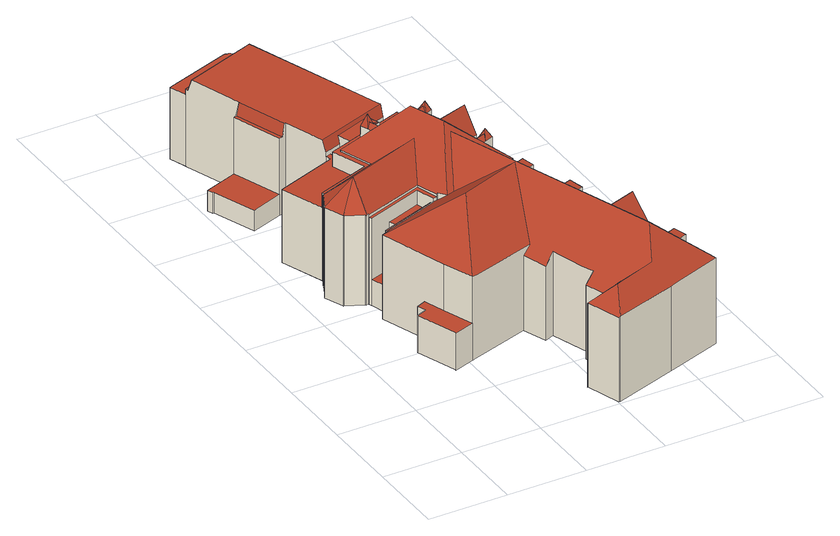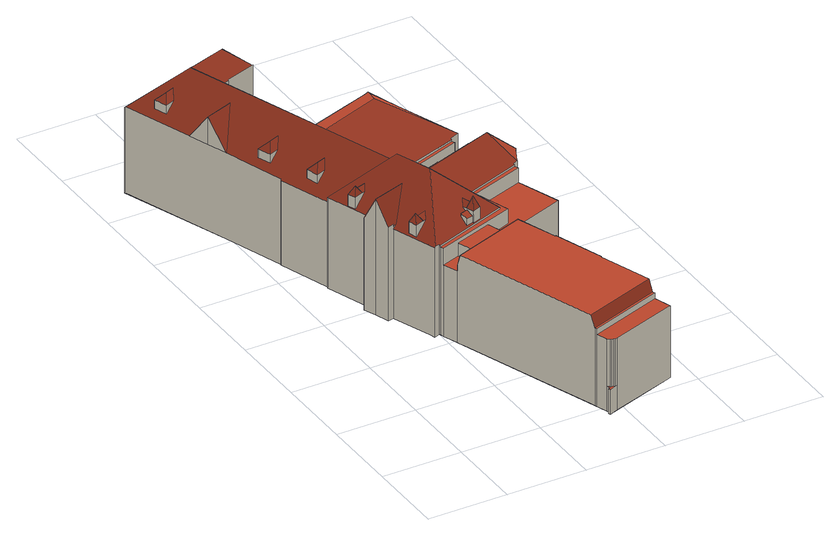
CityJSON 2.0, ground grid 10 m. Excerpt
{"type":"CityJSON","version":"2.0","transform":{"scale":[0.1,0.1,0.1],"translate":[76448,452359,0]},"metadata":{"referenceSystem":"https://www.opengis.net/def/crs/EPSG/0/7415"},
"CityObjects":{
"building1":{"type":"Building","attributes":{"Volume":13094.82,"Dakoppervlakte":1339.98,"Muuroppervlakte":2326.64,"Vloeroppervlakte":1071.37,"hoogte_Z_max_in_m_NAP":17.65,"GEB_DOEL":"bijeenkomstfunctie","dateOfConstruction":"1850-01-01","measuredHeight":17.07},"children":["building1-1","building1-2","building1-3","building1-4","building1-5","building1-6"],"geometry":[{"type":"MultiSurface","lod":"2","boundaries":[[[0,1,2,3,4,5,6,7,8,9,10,11,12,13,14,15,16,17,18,19,20,21,22,23,24,25,26,27,28,29,30,31,32,33,34,35,36,37,38,39,40,41,42,43,44,45,46,47,48,49,50,51,52,53,54,55,56,57,58,59,60,61,62,63,64,65,66,67,68,69,70,71,72,73]],[[74,75,76,77,78,79,80,81]],[[82,83,84,74,81,85,86,87,88]],[[89,83,82,90]],[[86,91,92,87]],[[93,94,89,90]],[[95,96,92,91]],[[97,98,99,100,101,102,103,104,105,106]],[[107,108,109,110,111,112,113,114,115]],[[116,117,118,119,120,121]],[[122,123,124]],[[124,125,122]],[[126,127,123,122,125,128,129,130,131,132],[133,134,135,136,137],[138,139,140,141,142],[143,144,145,146,147]],[[148,149,150,151,152,153,154,155,156,157]],[[158,159,160,161,162,163,164,165,126,132,151,150,166,167,168]],[[169,127,126,165,170,171,172,173]],[[174,175,171,170]],[[176,177,178,174,170,165,164]],[[179,180,181,182]],[[183,184,185,186,187,188]],[[189,190,191,187,186,192]],[[193,194,188,187,191,195,196,197,198,199],[200,201,202,203,204],[205,206,207,208,209]],[[210,211,212,213,214,215,216]],[[217,218,219,220,216,221,222]],[[223,216,215,224,225,226]],[[223,227,228,229,221,216]],[[199,152,151,132,131,230,231,193]],[[220,210,216]],[[198,197,232,233,234],[235,236,237,238,239,240,241,242,243]],[[199,198,234,227,223,226,244,245,152]],[[246,247,248,249]],[[250,251,252,253]],[[254,255,256,257,258,259]],[[260,261,262,263]],[[264,265,266,267,268,269,270,271]],[[272,273,274,275,276,277,278,279]],[[280,78,77,281]],[[282,283,284,285]],[[286,287,288,289]],[[166,150,149,290,291]],[[148,292,290,149]],[[293,294,295,296,297,298,299,300]],[[103,301,4,107,104]],[[101,100,99,111,302,0,73]],[[303,102,101,73]],[[1,110,109,2]],[[1,302,111,110]],[[107,4,3,108]],[[2,109,108,3]],[[104,107,115,105]],[[105,115,114,106]],[[114,113,97,106]],[[97,113,112,98]],[[98,112,111,99]],[[95,103,102,96]],[[304,120,119,66]],[[70,69,116,121]],[[69,68,117,116]],[[68,67,118,117]],[[67,66,119,118]],[[93,121,120,94]],[[24,23,172,171]],[[172,23,22,21,169,173]],[[19,18,129,128]],[[18,17,130,129]],[[157,156,263,46,45]],[[148,157,45,44]],[[35,34,168,167]],[[158,168,34,33]],[[159,158,33,305,32,31,161,160]],[[31,30,162,161]],[[30,29,163,162]],[[174,26,25,175]],[[24,171,175,25]],[[306,125,124]],[[124,123,306]],[[177,176,163,29,28]],[[178,177,28,27]],[[174,178,27,26]],[[163,176,164]],[[232,197,196,7,6,5]],[[232,5,307,277,233]],[[60,59,229,228,274]],[[58,57,222,221,229,59]],[[217,222,57,56]],[[56,55,218,217]],[[55,54,219,218]],[[308,53,52,211,210,220,219,54]],[[212,211,52,51]],[[213,212,51,50]],[[50,49,214,213]],[[224,215,214,49,48,47]],[[47,309,259,225,224]],[[231,230,130,17,16]],[[15,193,231,16]],[[182,181,239,238]],[[237,179,182,238]],[[236,180,179,237]],[[11,10,192,186]],[[192,10,9,195,189]],[[189,195,190]],[[183,194,310,184]],[[185,184,310,13,12]],[[186,185,12,11]],[[13,310,194,193,15,14]],[[195,191,190]],[[183,188,194]],[[311,312,250,253]],[[263,262,250,312,46]],[[252,247,246,255,254,253]],[[247,252,251,248]],[[249,261,260,155,256,255,246]],[[289,313,314,315,316,317,91,86,85,81,80]],[[225,259,258,226]],[[226,258,257,244]],[[61,318,264,271]],[[63,62,270,269]],[[62,61,271,270]],[[318,60,274,273,264]],[[278,277,307,319,288]],[[319,313,289,288]],[[288,287,280,281,284,283,267,266,279,278]],[[267,283,282,268]],[[266,265,272,279]],[[264,273,272,265]],[[233,277,276,234]],[[234,276,275,227]],[[274,228,227,275]],[[263,156,155,260]],[[257,154,153,245,244]],[[152,245,153]],[[130,230,131]],[[154,257,256,155]],[[38,37,294,293]],[[43,42,297,296]],[[42,41,298,297]],[[41,40,299,298]],[[293,300,299,40,39,38]],[[295,292,148,44,43,296]],[[290,292,295,294]],[[35,167,166,291,290,37,36]],[[282,285,76,75,269,268]],[[286,289,80,79]],[[284,281,77,76,285]],[[280,287,286,79,78]],[[64,320,63,269,75,74,84]],[[84,83,89,94,120,304,321,65,64]],[[88,71,322,323,70,121,93,90,82]],[[88,87,92,96,102,303,324,72,71]],[[248,251,250,262,261,249]],[[95,91,317,301,103]],[[309,311,253,254,259]],[[325,20,19,128,125,306,123,127,169,21]],[[8,7,196,326,195,9]],[[327,136,135,328]],[[329,137,136,327]],[[327,328,329]],[[135,134,328]],[[328,134,133,329]],[[329,133,137]],[[330,139,138,331]],[[332,140,139,330]],[[330,331,332]],[[138,142,331]],[[331,142,141,332]],[[332,141,140]],[[333,147,146,334]],[[335,143,147,333]],[[333,334,335]],[[146,145,334]],[[334,145,144,335]],[[335,144,143]],[[204,336,337,200]],[[203,338,336,204]],[[339,340,341]],[[339,341,337]],[[339,337,336,338]],[[338,340,339]],[[200,337,341,201]],[[340,338,203,202]],[[340,202,201,341]],[[342,206,205,343]],[[342,344,207,206]],[[342,343,345,344]],[[345,343,346]],[[345,346,347]],[[345,347,344]],[[346,343,205,209]],[[346,209,208,347]],[[207,344,347,208]],[[348,349,350,351]],[[350,352,351]],[[350,349,353]],[[353,352,350]],[[348,351,242,241]],[[241,240,349,348]],[[351,352,243,242]],[[352,353,235,243]],[[239,181,180,236,235,353,349,240]]],"semantics":{"surfaces":[{"type":"GroundSurface"},{"type":"RoofSurface"},{"type":"WallSurface"}],"values":[0,1,1,1,1,1,1,1,1,1,1,1,1,1,1,1,1,1,1,1,1,1,1,1,1,1,1,1,1,1,1,1,1,1,1,1,1,1,1,1,1,1,2,2,2,2,2,2,2,2,2,2,2,2,2,2,2,2,2,2,2,2,2,2,2,2,2,2,2,2,2,2,2,2,2,2,2,2,2,2,2,2,2,2,2,2,2,2,2,2,2,2,2,2,2,2,2,2,2,2,2,2,2,2,2,2,2,2,2,2,2,2,2,2,2,2,2,2,2,2,2,2,2,2,2,2,2,2,2,2,2,2,2,2,2,2,2,2,2,2,2,2,2,2,2,2,2,2,2,2,2,2,2,2,1,1,1,2,2,2,1,1,1,2,2,2,1,1,1,2,2,2,1,1,1,1,1,1,2,2,2,1,1,1,1,1,1,2,2,2,1,1,1,1,1,1,2,2,2]}}]},
"building1-1":{"type":"BuildingInstallation","attributes":{"relationToConstruction":"outside"},"parents":["building1"],"geometry":[{"type":"MultiSurface","lod":"2","boundaries":[[[327,136,135,328]],[[329,137,136,327]],[[327,328,329]],[[135,134,328]],[[328,134,133,329]],[[329,133,137]]],"semantics":{"surfaces":[{"type":"RoofSurface"},{"type":"WallSurface"}],"values":[0,0,0,1,1,1]}}]},
"building1-2":{"type":"BuildingInstallation","attributes":{"relationToConstruction":"outside"},"parents":["building1"],"geometry":[{"type":"MultiSurface","lod":"2","boundaries":[[[330,139,138,331]],[[332,140,139,330]],[[330,331,332]],[[138,142,331]],[[331,142,141,332]],[[332,141,140]]],"semantics":{"surfaces":[{"type":"RoofSurface"},{"type":"WallSurface"}],"values":[0,0,0,1,1,1]}}]},
"building1-3":{"type":"BuildingInstallation","attributes":{"relationToConstruction":"outside"},"parents":["building1"],"geometry":[{"type":"MultiSurface","lod":"2","boundaries":[[[333,147,146,334]],[[335,143,147,333]],[[333,334,335]],[[146,145,334]],[[334,145,144,335]],[[335,144,143]]],"semantics":{"surfaces":[{"type":"RoofSurface"},{"type":"WallSurface"}],"values":[0,0,0,1,1,1]}}]},
"building1-4":{"type":"BuildingInstallation","attributes":{"relationToConstruction":"outside"},"parents":["building1"],"geometry":[{"type":"MultiSurface","lod":"2","boundaries":[[[204,336,337,200]],[[203,338,336,204]],[[339,340,341]],[[339,341,337]],[[339,337,336,338]],[[338,340,339]],[[200,337,341,201]],[[340,338,203,202]],[[340,202,201,341]]],"semantics":{"surfaces":[{"type":"RoofSurface"},{"type":"WallSurface"}],"values":[0,0,0,0,0,0,1,1,1]}}]},
"building1-5":{"type":"BuildingInstallation","attributes":{"relationToConstruction":"outside"},"parents":["building1"],"geometry":[{"type":"MultiSurface","lod":"2","boundaries":[[[342,206,205,343]],[[342,344,207,206]],[[342,343,345,344]],[[345,343,346]],[[345,346,347]],[[345,347,344]],[[346,343,205,209]],[[346,209,208,347]],[[207,344,347,208]]],"semantics":{"surfaces":[{"type":"RoofSurface"},{"type":"WallSurface"}],"values":[0,0,0,0,0,0,1,1,1]}}]},
"building1-6":{"type":"BuildingInstallation","attributes":{"relationToConstruction":"outside"},"parents":["building1"],"geometry":[{"type":"MultiSurface","lod":"2","boundaries":[[[348,349,350,351]],[[350,352,351]],[[350,349,353]],[[353,352,350]],[[348,351,242,241]],[[241,240,349,348]],[[351,352,243,242]],[[352,353,235,243]],[[239,181,180,236,235,353,349,240]]],"semantics":{"surfaces":[{"type":"RoofSurface"},{"type":"WallSurface"}],"values":[0,0,0,0,0,0,1,1,1]}}]}
},
"vertices":[
[27,682,6],[120,714,6],[121,711,6],[118,710,6],[120,705,6],[200,478,6],[206,480,6],[207,481,6],[209,474,6],[227,424,6],[234,426,6],[240,409,6],[246,393,6],[239,391,6],[239,390,6],[258,334,6],[256,333,6],[257,332,6],[279,268,6],[278,267,6],[304,192,6],[353,54,6],[294,34,6],[282,30,6],[203,4,6],[201,4,6],[187,47,6],[186,47,6],[226,61,6],[226,62,6],[214,98,6],[226,102,6],[220,118,6],[207,158,6],[195,153,6],[184,183,6],[111,160,6],[105,158,6],[79,149,6],[79,151,6],[61,202,6],[74,207,6],[70,218,6],[82,223,6],[62,281,6],[74,286,6],[74,287,6],[64,315,6],[62,314,6],[61,314,6],[60,315,6],[39,325,6],[38,324,6],[38,325,6],[29,351,6],[30,351,6],[40,372,6],[40,373,6],[41,373,6],[47,376,6],[46,377,6],[25,436,6],[102,463,6],[100,470,6],[80,524,6],[79,524,6],[31,507,6],[11,561,6],[10,561,6],[7,568,6],[49,583,6],[58,586,6],[35,652,6],[25,681,6],[98,474,121],[100,470,106],[122,478,106],[121,480,116],[168,497,116],[169,494,106],[191,502,106],[190,506,121],[57,586,121],[79,524,121],[80,524,121],[188,511,121],[127,684,121],[35,652,121],[58,586,121],[75,522,106],[53,585,106],[125,689,106],[33,656,106],[49,583,106],[71,521,106],[124,692,106],[32,660,106],[113,709,99],[111,710,99],[108,709,99],[27,682,99],[25,681,99],[32,660,99],[124,692,99],[120,705,99],[117,708,99],[115,709,99],[120,705,38],[118,710,38],[121,711,38],[120,714,38],[108,709,38],[111,710,38],[113,709,38],[115,709,38],[117,708,38],[7,568,33],[10,561,33],[11,561,33],[31,507,33],[71,521,33],[49,583,33],[278,155,154],[322,142,118],[313,167,154],[304,192,118],[288,87,166],[352,55,118],[278,267,117],[279,268,116],[257,332,116],[251,330,122],[193,357,166],[255,307,126],[260,292,126],[249,288,137],[238,293,146],[244,303,137],[273,223,136],[260,229,146],[267,240,136],[278,244,125],[284,227,125],[316,97,137],[327,101,126],[333,85,126],[322,81,137],[310,86,146],[62,281,115],[145,241,165],[223,269,165],[166,305,125],[157,302,125],[151,314,114],[150,313,115],[145,312,115],[74,287,114],[74,286,115],[207,158,115],[215,133,114],[220,118,114],[226,102,114],[214,98,102],[226,62,102],[240,67,116],[271,52,139],[194,186,113],[184,183,103],[195,153,102],[353,54,117],[217,33,138],[203,4,116],[282,30,116],[294,34,116],[187,47,115],[201,4,115],[226,62,115],[226,61,116],[186,47,115],[155,461,132],[146,458,132],[149,450,136],[158,453,136],[239,390,125],[239,391,125],[246,393,125],[240,409,157],[200,396,157],[237,390,125],[227,424,128],[227,424,126],[223,423,126],[234,426,127],[258,334,123],[239,390,123],[227,424,122],[207,481,122],[206,480,123],[173,411,176],[189,367,176],[201,449,139],[215,454,124],[218,443,124],[205,438,139],[197,441,145],[234,356,139],[226,359,145],[230,366,139],[244,371,124],[248,361,124],[38,325,123],[38,324,122],[39,325,123],[60,315,123],[61,314,122],[62,314,123],[64,347,153],[40,372,123],[30,351,123],[29,351,122],[29,350,123],[41,373,123],[40,373,123],[160,381,154],[64,315,123],[64,314,122],[141,341,122],[119,403,122],[46,377,122],[47,376,123],[257,332,122],[256,333,123],[200,478,123],[199,479,122],[104,445,122],[146,459,123],[146,458,124],[155,461,124],[158,453,133],[149,450,133],[151,445,138],[147,437,144],[140,441,138],[135,455,123],[150,313,122],[151,314,123],[137,335,101],[93,319,101],[100,301,101],[143,316,101],[72,291,40],[100,301,40],[93,319,40],[66,310,40],[66,310,119],[137,335,119],[145,312,119],[150,313,119],[141,341,119],[64,314,119],[145,312,112],[143,316,112],[72,291,112],[74,287,112],[44,382,101],[111,405,101],[96,449,101],[113,455,101],[107,472,101],[100,470,101],[102,463,101],[25,436,101],[111,405,120],[44,382,120],[46,377,120],[119,403,120],[104,445,120],[199,479,120],[198,484,120],[96,449,120],[175,476,116],[128,460,116],[107,472,99],[113,455,99],[128,460,99],[122,478,99],[169,494,99],[175,476,99],[198,484,99],[191,502,99],[105,158,115],[111,160,114],[91,197,114],[79,149,54],[105,158,54],[91,197,54],[82,223,54],[70,218,54],[74,207,54],[61,202,54],[79,151,54],[124,692,6],[108,709,6],[32,660,6],[71,521,6],[215,133,6],[313,167,118],[199,479,6],[29,350,6],[64,314,6],[239,391,123],[66,310,6],[72,291,6],[191,502,6],[190,506,6],[188,511,6],[127,684,6],[125,689,6],[44,382,6],[198,484,6],[98,474,6],[75,522,6],[57,586,6],[53,585,6],[33,656,6],[352,55,6],[209,474,122],[249,297,146],[260,292,137],[255,307,137],[272,233,146],[284,227,136],[278,244,136],[321,90,146],[333,85,137],[327,101,137],[209,446,145],[204,450,139],[208,439,139],[212,447,150],[218,443,139],[215,454,139],[238,363,145],[237,357,139],[233,367,139],[241,365,150],[248,361,139],[244,371,139],[143,449,144],[149,449,138],[142,452,153],[139,445,138],[135,455,138],[146,459,138]
]}
